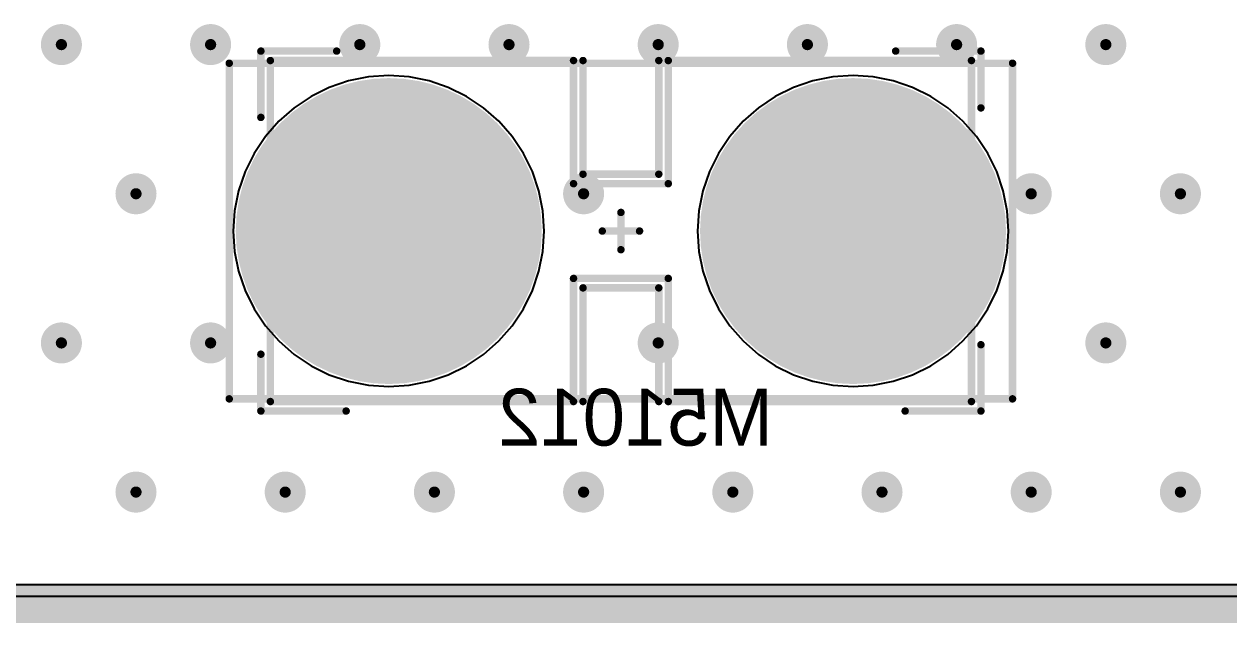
# Model space of a CAD drawing. Header units: millimetres. Extents: x 372 to 687, y 380 to 482.
# Drawn here: x 445 to 477.3, y 380.49 to 396.55 of the extents above; entities that cross this region are included whole.
import ezdxf

# ---------------------------------------------------------------- set-up
doc = ezdxf.new("R2010")
doc.units = ezdxf.units.MM
for name, color, linetype in [('BottomLayer', 5, 'Continuous'), ('BottomOverlay', 54, 'Continuous'), ('BottomSolder', 6, 'Continuous'), ('InternalPlane1', 76, 'Continuous'), ('InternalPlane2', 16, 'Continuous'), ('Mechanical1', 6, 'Continuous'), ('Mechanical13', 56, 'Continuous'), ('Mechanical15', 56, 'Continuous'), ('MultiLayer', 9, 'Continuous'), ('PadHoleLayer', 156, 'Continuous'), ('TopLayer', 1, 'Continuous'), ('TopOverlay', 2, 'Continuous'), ('TopSolder', 216, 'Continuous'), ('ViaHoleLayer', 16, 'Continuous')]:
    doc.layers.add(name, color=color, linetype=linetype)

# ---------------------------------------------------------------- blocks, each defined once
blk = doc.blocks.new('C___H_____900X1900X84000_399')
at = {"layer": 'BottomLayer', "const_width": 4}
for points in [[(-2, 6.223, 1), (2, 6.223, 1)], [(-2, -6.223, 1), (2, -6.223, 1)]]:
    blk.add_lwpolyline(points, format="xyb", close=True, dxfattribs=at)
at = {"layer": 'BottomSolder', "const_width": 4.102}
for points in [[(-2.051, 6.223, 1), (2.051, 6.223, 1)], [(-2.051, -6.223, 1), (2.051, -6.223, 1)]]:
    blk.add_lwpolyline(points, format="xyb", close=True, dxfattribs=at)
at = {"layer": 'InternalPlane1', "const_width": 2}
for points in [[(-1, 6.223, 1), (1, 6.223, 1)], [(-1, -6.223, 1), (1, -6.223, 1)]]:
    blk.add_lwpolyline(points, format="xyb", close=True, dxfattribs=at)
at = {"layer": 'InternalPlane2', "const_width": 2}
for points in [[(-1, 6.223, 1), (1, 6.223, 1)], [(-1, -6.223, 1), (1, -6.223, 1)]]:
    blk.add_lwpolyline(points, format="xyb", close=True, dxfattribs=at)
at = {"layer": 'Mechanical13', "const_width": 0.2}
for points in [[(4.572, 9.398), (-4.572, 9.398)], [(-4.572, 9.398), (-4.572, 9.398)], [(-4.572, 1.27), (-4.572, 9.398)], [(4.572, 1.27), (4.572, 9.398)], [(-1.27, 1.27), (-4.572, 1.27)], [(-1.27, -1.27), (-1.27, 1.27)], [(1.27, -1.27), (1.27, 1.27)], [(4.572, 1.27), (1.27, 1.27)], [(-1.27, -1.27), (-4.572, -1.27)], [(-4.572, -9.398), (-4.572, -1.27)], [(4.572, -1.27), (1.27, -1.27)], [(4.572, -9.398), (4.572, -1.27)], [(4.572, -9.398), (-4.572, -9.398)], [(4.572, -9.398), (4.572, -9.398)]]:
    blk.add_lwpolyline(points, dxfattribs=at)
at = {"layer": 'Mechanical13', "const_width": 0.1}
for points in [[(-4.622, 9.398, 1), (-4.522, 9.398, 1)], [(-4.622, 9.398, 1), (-4.522, 9.398, 1)], [(-4.622, 9.398, 1), (-4.522, 9.398, 1)], [(-4.622, 9.398, 1), (-4.522, 9.398, 1)], [(4.522, 9.398, 1), (4.622, 9.398, 1)], [(4.522, 9.398, 1), (4.622, 9.398, 1)], [(-4.622, 1.27, 1), (-4.522, 1.27, 1)], [(-4.622, 1.27, 1), (-4.522, 1.27, 1)], [(-1.32, 1.27, 1), (-1.22, 1.27, 1)], [(-1.32, 1.27, 1), (-1.22, 1.27, 1)], [(1.22, 1.27, 1), (1.32, 1.27, 1)], [(1.22, 1.27, 1), (1.32, 1.27, 1)], [(4.522, 1.27, 1), (4.622, 1.27, 1)], [(4.522, 1.27, 1), (4.622, 1.27, 1)], [(-4.622, -1.27, 1), (-4.522, -1.27, 1)], [(-4.622, -1.27, 1), (-4.522, -1.27, 1)], [(-1.32, -1.27, 1), (-1.22, -1.27, 1)], [(-1.32, -1.27, 1), (-1.22, -1.27, 1)], [(1.22, -1.27, 1), (1.32, -1.27, 1)], [(1.22, -1.27, 1), (1.32, -1.27, 1)], [(4.522, -1.27, 1), (4.622, -1.27, 1)], [(4.522, -1.27, 1), (4.622, -1.27, 1)], [(-4.622, -9.398, 1), (-4.522, -9.398, 1)], [(-4.622, -9.398, 1), (-4.522, -9.398, 1)], [(4.522, -9.398, 1), (4.622, -9.398, 1)], [(4.522, -9.398, 1), (4.622, -9.398, 1)], [(4.522, -9.398, 1), (4.622, -9.398, 1)], [(4.522, -9.398, 1), (4.622, -9.398, 1)]]:
    blk.add_lwpolyline(points, format="xyb", close=True, dxfattribs=at)
at = {"layer": 'Mechanical15', "const_width": 0.2}
for points in [[(-4.5, -10.5), (-4.5, 10.5)], [(4.5, 10.5), (-4.5, 10.5)], [(4.5, -10.5), (4.5, 10.5)], [(0, -0.5), (0, 0.5)], [(0.5, 0), (-0.5, 0)], [(4.5, -10.5), (-4.5, -10.5)]]:
    blk.add_lwpolyline(points, dxfattribs=at)
at = {"layer": 'Mechanical15', "const_width": 0.1}
for points in [[(-4.55, 10.5, 1), (-4.45, 10.5, 1)], [(-4.55, 10.5, 1), (-4.45, 10.5, 1)], [(4.45, 10.5, 1), (4.55, 10.5, 1)], [(4.45, 10.5, 1), (4.55, 10.5, 1)], [(-0.05, 0.5, 1), (0.05, 0.5, 1)], [(-0.55, 0, 1), (-0.45, 0, 1)], [(0.45, 0, 1), (0.55, 0, 1)], [(-0.05, -0.5, 1), (0.05, -0.5, 1)], [(-4.55, -10.5, 1), (-4.45, -10.5, 1)], [(-4.55, -10.5, 1), (-4.45, -10.5, 1)], [(4.45, -10.5, 1), (4.55, -10.5, 1)], [(4.45, -10.5, 1), (4.55, -10.5, 1)]]:
    blk.add_lwpolyline(points, format="xyb", close=True, dxfattribs=at)
at = {"layer": 'MultiLayer', "const_width": 4}
for points in [[(-2, 6.223, 1), (2, 6.223, 1)], [(-2, -6.223, 1), (2, -6.223, 1)]]:
    blk.add_lwpolyline(points, format="xyb", close=True, dxfattribs=at)
at = {"layer": 'PadHoleLayer', "const_width": 1.6}
for points in [[(-0.8, 6.223, 1), (0.8, 6.223, 1)], [(-0.8, -6.223, 1), (0.8, -6.223, 1)]]:
    blk.add_lwpolyline(points, format="xyb", close=True, dxfattribs=at)
at = {"layer": 'TopLayer', "const_width": 4}
for points in [[(-2, 6.223, 1), (2, 6.223, 1)], [(-2, -6.223, 1), (2, -6.223, 1)]]:
    blk.add_lwpolyline(points, format="xyb", close=True, dxfattribs=at)
at = {"layer": 'TopOverlay', "const_width": 0.2}
for points in [[(-3.302, 9.652), (-4.826, 9.652)], [(-4.826, 7.366), (-4.826, 9.652)], [(4.826, 9.652), (3.048, 9.652)], [(4.826, 7.62), (4.826, 9.652)], [(-1.524, 1.016), (-4.572, 1.016)], [(-1.524, -1.016), (-1.524, 1.016)], [(1.524, -1.016), (1.524, 1.016)], [(4.572, 1.016), (1.524, 1.016)], [(-1.524, -1.016), (-4.572, -1.016)], [(4.572, -1.016), (1.524, -1.016)], [(4.826, -9.652), (4.826, -7.366)], [(-4.826, -9.652), (-4.826, -7.62)], [(-3.048, -9.652), (-4.826, -9.652)], [(4.826, -9.652), (3.302, -9.652)]]:
    blk.add_lwpolyline(points, dxfattribs=at)
at = {"layer": 'TopOverlay', "const_width": 0.1}
for points in [[(-4.876, 9.652, 1), (-4.776, 9.652, 1)], [(-4.876, 9.652, 1), (-4.776, 9.652, 1)], [(-3.352, 9.652, 1), (-3.252, 9.652, 1)], [(2.998, 9.652, 1), (3.098, 9.652, 1)], [(4.776, 9.652, 1), (4.876, 9.652, 1)], [(4.776, 9.652, 1), (4.876, 9.652, 1)], [(-4.876, 7.366, 1), (-4.776, 7.366, 1)], [(4.776, 7.62, 1), (4.876, 7.62, 1)], [(-4.622, 1.016, 1), (-4.522, 1.016, 1)], [(-1.574, 1.016, 1), (-1.474, 1.016, 1)], [(-1.574, 1.016, 1), (-1.474, 1.016, 1)], [(1.474, 1.016, 1), (1.574, 1.016, 1)], [(1.474, 1.016, 1), (1.574, 1.016, 1)], [(4.522, 1.016, 1), (4.622, 1.016, 1)], [(-4.622, -1.016, 1), (-4.522, -1.016, 1)], [(-1.574, -1.016, 1), (-1.474, -1.016, 1)], [(-1.574, -1.016, 1), (-1.474, -1.016, 1)], [(1.474, -1.016, 1), (1.574, -1.016, 1)], [(1.474, -1.016, 1), (1.574, -1.016, 1)], [(4.522, -1.016, 1), (4.622, -1.016, 1)], [(4.776, -7.366, 1), (4.876, -7.366, 1)], [(-4.876, -7.62, 1), (-4.776, -7.62, 1)], [(-4.876, -9.652, 1), (-4.776, -9.652, 1)], [(-4.876, -9.652, 1), (-4.776, -9.652, 1)], [(-3.098, -9.652, 1), (-2.998, -9.652, 1)], [(3.252, -9.652, 1), (3.352, -9.652, 1)], [(4.776, -9.652, 1), (4.876, -9.652, 1)], [(4.776, -9.652, 1), (4.876, -9.652, 1)]]:
    blk.add_lwpolyline(points, format="xyb", close=True, dxfattribs=at)
at = {"layer": 'TopSolder', "const_width": 4.102}
for points in [[(-2.051, 6.223, 1), (2.051, 6.223, 1)], [(-2.051, -6.223, 1), (2.051, -6.223, 1)]]:
    blk.add_lwpolyline(points, format="xyb", close=True, dxfattribs=at)

msp = doc.modelspace()

# ---------------------------------------------------------------- linework, layer by layer
at = {"layer": 'BottomLayer'}
for p, q in [((454.233, 395.133), (453.698, 395.027)), ((454.777, 395.169), (454.233, 395.133)), ((455.321, 395.133), (454.777, 395.169)), ((455.856, 395.027), (455.321, 395.133)), ((466.679, 395.133), (466.144, 395.027)), ((467.223, 395.169), (466.679, 395.133)), ((467.767, 395.133), (467.223, 395.169)), ((468.302, 395.027), (467.767, 395.133)), ((453.182, 394.852), (452.693, 394.61)), ((453.698, 395.027), (453.182, 394.852)), ((456.372, 394.852), (455.856, 395.027)), ((456.861, 394.61), (456.372, 394.852)), ((465.628, 394.852), (465.139, 394.61)), ((466.144, 395.027), (465.628, 394.852)), ((468.818, 394.852), (468.302, 395.027)), ((469.307, 394.61), (468.818, 394.852)), ((452.693, 394.61), (452.239, 394.307)), ((457.315, 394.307), (456.861, 394.61)), ((465.139, 394.61), (464.685, 394.307)), ((469.761, 394.307), (469.307, 394.61)), ((452.239, 394.307), (451.829, 393.948)), ((457.725, 393.948), (457.315, 394.307)), ((464.685, 394.307), (464.275, 393.948)), ((470.171, 393.948), (469.761, 394.307)), ((451.829, 393.948), (451.47, 393.538)), ((458.084, 393.538), (457.725, 393.948)), ((464.275, 393.948), (463.916, 393.538)), ((470.53, 393.538), (470.171, 393.948)), ((451.47, 393.538), (451.167, 393.084)), ((458.387, 393.084), (458.084, 393.538)), ((463.916, 393.538), (463.613, 393.084)), ((470.833, 393.084), (470.53, 393.538)), ((451.167, 393.084), (450.925, 392.595)), ((458.629, 392.595), (458.387, 393.084)), ((463.613, 393.084), (463.371, 392.595)), ((471.075, 392.595), (470.833, 393.084)), ((450.925, 392.595), (450.75, 392.079)), ((458.804, 392.079), (458.629, 392.595)), ((463.371, 392.595), (463.196, 392.079)), ((471.25, 392.079), (471.075, 392.595)), ((450.75, 392.079), (450.644, 391.544)), ((458.91, 391.544), (458.804, 392.079)), ((463.196, 392.079), (463.09, 391.544)), ((471.356, 391.544), (471.25, 392.079)), ((450.644, 391.544), (450.608, 391)), ((458.946, 391), (458.91, 391.544)), ((463.09, 391.544), (463.054, 391)), ((471.392, 391), (471.356, 391.544)), ((450.608, 391), (450.644, 390.456)), ((458.91, 390.456), (458.946, 391)), ((463.054, 391), (463.09, 390.456)), ((471.356, 390.456), (471.392, 391)), ((450.644, 390.456), (450.75, 389.921)), ((458.804, 389.921), (458.91, 390.456)), ((463.09, 390.456), (463.196, 389.921)), ((471.25, 389.921), (471.356, 390.456)), ((450.75, 389.921), (450.925, 389.405)), ((458.629, 389.405), (458.804, 389.921)), ((463.196, 389.921), (463.371, 389.405)), ((471.075, 389.405), (471.25, 389.921)), ((450.925, 389.405), (451.167, 388.916)), ((458.387, 388.916), (458.629, 389.405)), ((463.371, 389.405), (463.613, 388.916)), ((470.833, 388.916), (471.075, 389.405)), ((451.167, 388.916), (451.47, 388.462)), ((458.084, 388.462), (458.387, 388.916)), ((463.613, 388.916), (463.916, 388.462)), ((470.53, 388.462), (470.833, 388.916)), ((451.47, 388.462), (451.829, 388.052)), ((457.725, 388.052), (458.084, 388.462)), ((463.916, 388.462), (464.275, 388.052)), ((470.171, 388.052), (470.53, 388.462)), ((451.829, 388.052), (452.239, 387.693)), ((457.315, 387.693), (457.725, 388.052)), ((464.275, 388.052), (464.685, 387.693)), ((469.761, 387.693), (470.171, 388.052)), ((452.239, 387.693), (452.693, 387.39)), ((456.861, 387.39), (457.315, 387.693)), ((464.685, 387.693), (465.139, 387.39)), ((469.307, 387.39), (469.761, 387.693)), ((452.693, 387.39), (453.182, 387.148)), ((456.372, 387.148), (456.861, 387.39)), ((465.139, 387.39), (465.628, 387.148)), ((468.818, 387.148), (469.307, 387.39)), ((453.182, 387.148), (453.698, 386.973)), ((453.698, 386.973), (454.233, 386.867)), ((455.321, 386.867), (455.856, 386.973)), ((455.856, 386.973), (456.372, 387.148)), ((465.628, 387.148), (466.144, 386.973)), ((466.144, 386.973), (466.679, 386.867)), ((467.767, 386.867), (468.302, 386.973)), ((468.302, 386.973), (468.818, 387.148)), ((454.233, 386.867), (454.777, 386.831)), ((454.777, 386.831), (455.321, 386.867)), ((466.679, 386.867), (467.223, 386.831)), ((467.223, 386.831), (467.767, 386.867)), ((680.8, 381.2), (381.2, 381.2))]:
    msp.add_line(p, q, dxfattribs=at)
at = {"layer": 'BottomLayer', "const_width": 0.3}
for points in [[(445.85, 396, 1), (446.15, 396, 1)], [(449.85, 396, 1), (450.15, 396, 1)], [(453.85, 396, 1), (454.15, 396, 1)], [(457.85, 396, 1), (458.15, 396, 1)], [(461.85, 396, 1), (462.15, 396, 1)], [(465.85, 396, 1), (466.15, 396, 1)], [(469.85, 396, 1), (470.15, 396, 1)], [(473.85, 396, 1), (474.15, 396, 1)], [(447.85, 392, 1), (448.15, 392, 1)], [(459.85, 392, 1), (460.15, 392, 1)], [(471.85, 392, 1), (472.15, 392, 1)], [(475.85, 392, 1), (476.15, 392, 1)], [(445.85, 388, 1), (446.15, 388, 1)], [(449.85, 388, 1), (450.15, 388, 1)], [(461.85, 388, 1), (462.15, 388, 1)], [(473.85, 388, 1), (474.15, 388, 1)], [(447.85, 384, 1), (448.15, 384, 1)], [(451.85, 384, 1), (452.15, 384, 1)], [(455.85, 384, 1), (456.15, 384, 1)], [(459.85, 384, 1), (460.15, 384, 1)], [(463.85, 384, 1), (464.15, 384, 1)], [(467.85, 384, 1), (468.15, 384, 1)], [(471.85, 384, 1), (472.15, 384, 1)], [(475.85, 384, 1), (476.15, 384, 1)]]:
    msp.add_lwpolyline(points, format="xyb", close=True, dxfattribs=at)
at = {"layer": 'InternalPlane1'}
msp.add_line((680.49, 381.51), (381.51, 381.51), dxfattribs=at)
at = {"layer": 'InternalPlane1', "const_width": 0.55}
for points in [[(445.725, 396, 1), (446.275, 396, 1)], [(449.725, 396, 1), (450.275, 396, 1)], [(453.725, 396, 1), (454.275, 396, 1)], [(457.725, 396, 1), (458.275, 396, 1)], [(461.725, 396, 1), (462.275, 396, 1)], [(465.725, 396, 1), (466.275, 396, 1)], [(469.725, 396, 1), (470.275, 396, 1)], [(473.725, 396, 1), (474.275, 396, 1)], [(447.725, 392, 1), (448.275, 392, 1)], [(459.725, 392, 1), (460.275, 392, 1)], [(471.725, 392, 1), (472.275, 392, 1)], [(475.725, 392, 1), (476.275, 392, 1)], [(445.725, 388, 1), (446.275, 388, 1)], [(449.725, 388, 1), (450.275, 388, 1)], [(461.725, 388, 1), (462.275, 388, 1)], [(473.725, 388, 1), (474.275, 388, 1)], [(447.725, 384, 1), (448.275, 384, 1)], [(451.725, 384, 1), (452.275, 384, 1)], [(455.725, 384, 1), (456.275, 384, 1)], [(459.725, 384, 1), (460.275, 384, 1)], [(463.725, 384, 1), (464.275, 384, 1)], [(467.725, 384, 1), (468.275, 384, 1)], [(471.725, 384, 1), (472.275, 384, 1)], [(475.725, 384, 1), (476.275, 384, 1)]]:
    msp.add_lwpolyline(points, format="xyb", close=True, dxfattribs=at)
at = {"layer": 'InternalPlane1', "const_width": 1.016}
msp.add_lwpolyline([(381, 381), (681, 381)], dxfattribs=at)
at = {"layer": 'InternalPlane2'}
msp.add_line((680.49, 381.51), (381.51, 381.51), dxfattribs=at)
at = {"layer": 'InternalPlane2', "const_width": 0.55}
for points in [[(445.725, 396, 1), (446.275, 396, 1)], [(449.725, 396, 1), (450.275, 396, 1)], [(453.725, 396, 1), (454.275, 396, 1)], [(457.725, 396, 1), (458.275, 396, 1)], [(461.725, 396, 1), (462.275, 396, 1)], [(465.725, 396, 1), (466.275, 396, 1)], [(469.725, 396, 1), (470.275, 396, 1)], [(473.725, 396, 1), (474.275, 396, 1)], [(447.725, 392, 1), (448.275, 392, 1)], [(459.725, 392, 1), (460.275, 392, 1)], [(471.725, 392, 1), (472.275, 392, 1)], [(475.725, 392, 1), (476.275, 392, 1)], [(445.725, 388, 1), (446.275, 388, 1)], [(449.725, 388, 1), (450.275, 388, 1)], [(461.725, 388, 1), (462.275, 388, 1)], [(473.725, 388, 1), (474.275, 388, 1)], [(447.725, 384, 1), (448.275, 384, 1)], [(451.725, 384, 1), (452.275, 384, 1)], [(455.725, 384, 1), (456.275, 384, 1)], [(459.725, 384, 1), (460.275, 384, 1)], [(463.725, 384, 1), (464.275, 384, 1)], [(467.725, 384, 1), (468.275, 384, 1)], [(471.725, 384, 1), (472.275, 384, 1)], [(475.725, 384, 1), (476.275, 384, 1)]]:
    msp.add_lwpolyline(points, format="xyb", close=True, dxfattribs=at)
at = {"layer": 'InternalPlane2', "const_width": 1.016}
msp.add_lwpolyline([(381, 381), (681, 381)], dxfattribs=at)
at = {"layer": 'Mechanical1', "const_width": 0.2}
msp.add_lwpolyline([(381, 381), (681, 381)], dxfattribs=at)
at = {"layer": 'MultiLayer', "const_width": 0.3}
for points in [[(445.85, 396, 1), (446.15, 396, 1)], [(449.85, 396, 1), (450.15, 396, 1)], [(453.85, 396, 1), (454.15, 396, 1)], [(457.85, 396, 1), (458.15, 396, 1)], [(461.85, 396, 1), (462.15, 396, 1)], [(465.85, 396, 1), (466.15, 396, 1)], [(469.85, 396, 1), (470.15, 396, 1)], [(473.85, 396, 1), (474.15, 396, 1)], [(447.85, 392, 1), (448.15, 392, 1)], [(459.85, 392, 1), (460.15, 392, 1)], [(471.85, 392, 1), (472.15, 392, 1)], [(475.85, 392, 1), (476.15, 392, 1)], [(445.85, 388, 1), (446.15, 388, 1)], [(449.85, 388, 1), (450.15, 388, 1)], [(461.85, 388, 1), (462.15, 388, 1)], [(473.85, 388, 1), (474.15, 388, 1)], [(447.85, 384, 1), (448.15, 384, 1)], [(451.85, 384, 1), (452.15, 384, 1)], [(455.85, 384, 1), (456.15, 384, 1)], [(459.85, 384, 1), (460.15, 384, 1)], [(463.85, 384, 1), (464.15, 384, 1)], [(467.85, 384, 1), (468.15, 384, 1)], [(471.85, 384, 1), (472.15, 384, 1)], [(475.85, 384, 1), (476.15, 384, 1)]]:
    msp.add_lwpolyline(points, format="xyb", close=True, dxfattribs=at)
at = {"layer": 'TopLayer'}
for p, q in [((454.233, 395.133), (453.698, 395.027)), ((454.777, 395.169), (454.233, 395.133)), ((455.321, 395.133), (454.777, 395.169)), ((455.856, 395.027), (455.321, 395.133)), ((466.679, 395.133), (466.144, 395.027)), ((467.223, 395.169), (466.679, 395.133)), ((467.767, 395.133), (467.223, 395.169)), ((468.302, 395.027), (467.767, 395.133)), ((453.182, 394.852), (452.693, 394.61)), ((453.698, 395.027), (453.182, 394.852)), ((456.372, 394.852), (455.856, 395.027)), ((456.861, 394.61), (456.372, 394.852)), ((465.628, 394.852), (465.139, 394.61)), ((466.144, 395.027), (465.628, 394.852)), ((468.818, 394.852), (468.302, 395.027)), ((469.307, 394.61), (468.818, 394.852)), ((452.693, 394.61), (452.239, 394.307)), ((457.315, 394.307), (456.861, 394.61)), ((465.139, 394.61), (464.685, 394.307)), ((469.761, 394.307), (469.307, 394.61)), ((452.239, 394.307), (451.829, 393.948)), ((457.725, 393.948), (457.315, 394.307)), ((464.685, 394.307), (464.275, 393.948)), ((470.171, 393.948), (469.761, 394.307)), ((451.829, 393.948), (451.47, 393.538)), ((458.084, 393.538), (457.725, 393.948)), ((464.275, 393.948), (463.916, 393.538)), ((470.53, 393.538), (470.171, 393.948)), ((451.47, 393.538), (451.167, 393.084)), ((458.387, 393.084), (458.084, 393.538)), ((463.916, 393.538), (463.613, 393.084)), ((470.833, 393.084), (470.53, 393.538)), ((451.167, 393.084), (450.925, 392.595)), ((458.629, 392.595), (458.387, 393.084)), ((463.613, 393.084), (463.371, 392.595)), ((471.075, 392.595), (470.833, 393.084)), ((450.925, 392.595), (450.75, 392.079)), ((458.804, 392.079), (458.629, 392.595)), ((463.371, 392.595), (463.196, 392.079)), ((471.25, 392.079), (471.075, 392.595)), ((450.75, 392.079), (450.644, 391.544)), ((458.91, 391.544), (458.804, 392.079)), ((463.196, 392.079), (463.09, 391.544)), ((471.356, 391.544), (471.25, 392.079)), ((450.644, 391.544), (450.608, 391)), ((458.946, 391), (458.91, 391.544)), ((463.09, 391.544), (463.054, 391)), ((471.392, 391), (471.356, 391.544)), ((450.608, 391), (450.644, 390.456)), ((458.91, 390.456), (458.946, 391)), ((463.054, 391), (463.09, 390.456)), ((471.356, 390.456), (471.392, 391)), ((450.644, 390.456), (450.75, 389.921)), ((458.804, 389.921), (458.91, 390.456)), ((463.09, 390.456), (463.196, 389.921)), ((471.25, 389.921), (471.356, 390.456)), ((450.75, 389.921), (450.925, 389.405)), ((458.629, 389.405), (458.804, 389.921)), ((463.196, 389.921), (463.371, 389.405)), ((471.075, 389.405), (471.25, 389.921)), ((450.925, 389.405), (451.167, 388.916)), ((458.387, 388.916), (458.629, 389.405)), ((463.371, 389.405), (463.613, 388.916)), ((470.833, 388.916), (471.075, 389.405)), ((451.167, 388.916), (451.47, 388.462)), ((458.084, 388.462), (458.387, 388.916)), ((463.613, 388.916), (463.916, 388.462)), ((470.53, 388.462), (470.833, 388.916)), ((451.47, 388.462), (451.829, 388.052)), ((457.725, 388.052), (458.084, 388.462)), ((463.916, 388.462), (464.275, 388.052)), ((470.171, 388.052), (470.53, 388.462)), ((451.829, 388.052), (452.239, 387.693)), ((457.315, 387.693), (457.725, 388.052)), ((464.275, 388.052), (464.685, 387.693)), ((469.761, 387.693), (470.171, 388.052)), ((452.239, 387.693), (452.693, 387.39)), ((456.861, 387.39), (457.315, 387.693)), ((464.685, 387.693), (465.139, 387.39)), ((469.307, 387.39), (469.761, 387.693)), ((452.693, 387.39), (453.182, 387.148)), ((456.372, 387.148), (456.861, 387.39)), ((465.139, 387.39), (465.628, 387.148)), ((468.818, 387.148), (469.307, 387.39)), ((453.182, 387.148), (453.698, 386.973)), ((453.698, 386.973), (454.233, 386.867)), ((455.321, 386.867), (455.856, 386.973)), ((455.856, 386.973), (456.372, 387.148)), ((465.628, 387.148), (466.144, 386.973)), ((466.144, 386.973), (466.679, 386.867)), ((467.767, 386.867), (468.302, 386.973)), ((468.302, 386.973), (468.818, 387.148)), ((454.233, 386.867), (454.777, 386.831)), ((454.777, 386.831), (455.321, 386.867)), ((466.679, 386.867), (467.223, 386.831)), ((467.223, 386.831), (467.767, 386.867)), ((680.8, 381.2), (381.2, 381.2))]:
    msp.add_line(p, q, dxfattribs=at)
at = {"layer": 'TopLayer', "const_width": 0.3}
for points in [[(445.85, 396, 1), (446.15, 396, 1)], [(449.85, 396, 1), (450.15, 396, 1)], [(453.85, 396, 1), (454.15, 396, 1)], [(457.85, 396, 1), (458.15, 396, 1)], [(461.85, 396, 1), (462.15, 396, 1)], [(465.85, 396, 1), (466.15, 396, 1)], [(469.85, 396, 1), (470.15, 396, 1)], [(473.85, 396, 1), (474.15, 396, 1)], [(447.85, 392, 1), (448.15, 392, 1)], [(459.85, 392, 1), (460.15, 392, 1)], [(471.85, 392, 1), (472.15, 392, 1)], [(475.85, 392, 1), (476.15, 392, 1)], [(445.85, 388, 1), (446.15, 388, 1)], [(449.85, 388, 1), (450.15, 388, 1)], [(461.85, 388, 1), (462.15, 388, 1)], [(473.85, 388, 1), (474.15, 388, 1)], [(447.85, 384, 1), (448.15, 384, 1)], [(451.85, 384, 1), (452.15, 384, 1)], [(455.85, 384, 1), (456.15, 384, 1)], [(459.85, 384, 1), (460.15, 384, 1)], [(463.85, 384, 1), (464.15, 384, 1)], [(467.85, 384, 1), (468.15, 384, 1)], [(471.85, 384, 1), (472.15, 384, 1)], [(475.85, 384, 1), (476.15, 384, 1)]]:
    msp.add_lwpolyline(points, format="xyb", close=True, dxfattribs=at)
at = {"layer": 'ViaHoleLayer', "const_width": 0.15}
for points in [[(445.925, 396, 1), (446.075, 396, 1)], [(449.925, 396, 1), (450.075, 396, 1)], [(453.925, 396, 1), (454.075, 396, 1)], [(457.925, 396, 1), (458.075, 396, 1)], [(461.925, 396, 1), (462.075, 396, 1)], [(465.925, 396, 1), (466.075, 396, 1)], [(469.925, 396, 1), (470.075, 396, 1)], [(473.925, 396, 1), (474.075, 396, 1)], [(447.925, 392, 1), (448.075, 392, 1)], [(459.925, 392, 1), (460.075, 392, 1)], [(471.925, 392, 1), (472.075, 392, 1)], [(475.925, 392, 1), (476.075, 392, 1)], [(445.925, 388, 1), (446.075, 388, 1)], [(449.925, 388, 1), (450.075, 388, 1)], [(461.925, 388, 1), (462.075, 388, 1)], [(473.925, 388, 1), (474.075, 388, 1)], [(447.925, 384, 1), (448.075, 384, 1)], [(451.925, 384, 1), (452.075, 384, 1)], [(455.925, 384, 1), (456.075, 384, 1)], [(459.925, 384, 1), (460.075, 384, 1)], [(463.925, 384, 1), (464.075, 384, 1)], [(467.925, 384, 1), (468.075, 384, 1)], [(471.925, 384, 1), (472.075, 384, 1)], [(475.925, 384, 1), (476.075, 384, 1)]]:
    msp.add_lwpolyline(points, format="xyb", close=True, dxfattribs=at)

# ---------------------------------------------------------------- block references
at = {"rotation": 270}
msp.add_blockref('C___H_____900X1900X84000_399', (461, 391), dxfattribs=at)

# ---------------------------------------------------------------- texts
at = {"layer": 'BottomOverlay', "text_generation_flag": 2}
msp.add_text('M51012', height=1.524, dxfattribs=at).set_placement((465.074, 385.246))

doc.saveas('drawing.dxf')
